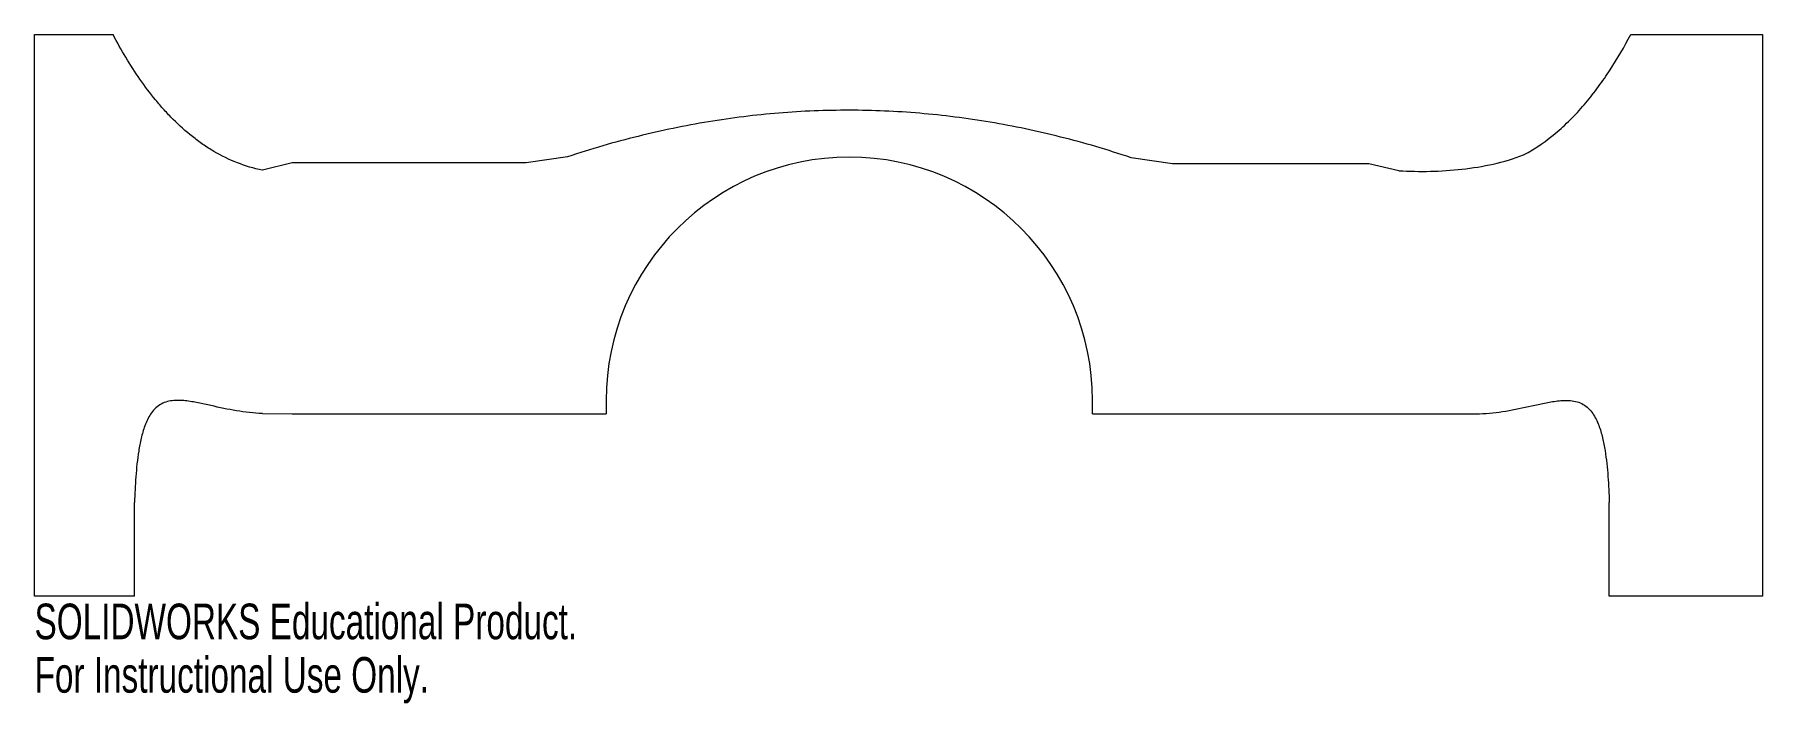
# Model space of a CAD drawing. Header units: inches. Extents: x -5.89 to 3.35, y -1.07 to 2.5.
import ezdxf

# ---------------------------------------------------------------- set-up
doc = ezdxf.new("R2010")
doc.units = ezdxf.units.IN
doc.header["$MEASUREMENT"] = 0
doc.styles.add('SLDTEXTSTYLE0', font='TXT', dxfattribs={"width": 0.7})

msp = doc.modelspace()

# ---------------------------------------------------------------- linework, layer by layer
at = {"color": 7, "linetype": 'Continuous', "lineweight": 15}
for p, q in [((-5.8891, 2.5), (-5.4694, 2.5)), ((-5.8891, -0.5), (-5.8891, 2.5)), ((2.644, 2.5), (3.3481, 2.5)), ((3.3481, 2.5), (3.3481, -0.5)), ((-4.6705, 1.7755), (-4.6715, 1.7752)), ((-4.5111, 1.8149), (-4.6705, 1.7755)), ((-3.2605, 1.8149), (-4.5111, 1.8149)), ((-3.0397, 1.847), (-3.2605, 1.8149)), ((0.1937, 1.8099), (-0.0271, 1.8423)), ((1.2443, 1.8099), (0.1937, 1.8099)), ((1.4038, 1.7727), (1.2443, 1.8099)), ((-4.6705, 0.4749), (-4.5111, 0.4746)), ((-4.5111, 0.4746), (-2.8334, 0.4746)), ((-2.8334, 0.5451), (-2.8334, 0.4746)), ((-0.2334, 0.4746), (-0.2334, 0.5451)), ((-0.2334, 0.4746), (1.8361, 0.4746)), ((-5.3547, -0.5), (-5.3547, 0)), ((2.5293, -0.5), (2.5293, 0)), ((-5.3547, -0.5), (-5.8891, -0.5)), ((3.3481, -0.5), (2.5293, -0.5))]:
    msp.add_line(p, q, dxfattribs=at)
msp.add_arc((-1.5334, 0.5451), 1.3, 0, 180, dxfattribs=at)
for points, knots in [([(-4.6715, 1.7752), (-4.7634, 1.7942), (-4.8494, 1.8283), (-4.9503, 1.8875), (-4.97, 1.9001), (-5.0083, 1.9265), (-5.0269, 1.9403), (-5.0813, 1.9833), (-5.1156, 2.0142), (-5.1647, 2.0634), (-5.1806, 2.0803), (-5.2118, 2.1149), (-5.227, 2.1326), (-5.2713, 2.1866), (-5.2991, 2.2237), (-5.3785, 2.3379), (-5.4259, 2.4176), (-5.4694, 2.5)], [0, 0, 0, 0, 0.00704905, 0.00704905, 0.00881131, 0.00881131, 0.01057357, 0.01057357, 0.01409809, 0.01409809, 0.01586035, 0.01586035, 0.01762262, 0.01762262, 0.02114714, 0.02114714, 0.02819619, 0.02819619, 0.02819619, 0.02819619]), ([(2.0712, 1.857), (2.1358, 1.8913), (2.1953, 1.9329), (2.2784, 2.0038), (2.3051, 2.0288), (2.3562, 2.0808), (2.3806, 2.1078), (2.4275, 2.1636), (2.45, 2.1924), (2.4932, 2.2511), (2.5138, 2.2811), (2.5734, 2.3725), (2.6099, 2.4355), (2.644, 2.5)], [0, 0, 0, 0, 0.00552897, 0.00552897, 0.00829345, 0.00829345, 0.01105793, 0.01105793, 0.01382241, 0.01382241, 0.0165869, 0.0165869, 0.02211586, 0.02211586, 0.02211586, 0.02211586]), ([(1.4038, 1.7727), (1.4602, 1.7695), (1.5166, 1.7685), (1.6292, 1.7709), (1.6856, 1.7745), (1.798, 1.7871), (1.8538, 1.7961), (1.9641, 1.821), (2.0183, 1.8368), (2.0712, 1.857)], [0.00022958, 0.00022958, 0.00022958, 0.00022958, 0.00452358, 0.00452358, 0.00881758, 0.00881758, 0.01311158, 0.01311158, 0.01740558, 0.01740558, 0.01740558, 0.01740558]), ([(-4.6705, 0.4749), (-4.7173, 0.4769), (-4.7635, 0.4823), (-4.8552, 0.4976), (-4.9007, 0.5076), (-4.9689, 0.5228), (-4.9916, 0.5279), (-5.0373, 0.537), (-5.0601, 0.5411), (-5.0948, 0.5448), (-5.1064, 0.5456), (-5.1298, 0.546), (-5.1416, 0.5456), (-5.1647, 0.5427), (-5.1762, 0.5404), (-5.1986, 0.533), (-5.2092, 0.528), (-5.229, 0.5156), (-5.2382, 0.5081), (-5.2546, 0.4914), (-5.2619, 0.4822), (-5.2815, 0.4529), (-5.2913, 0.4318), (-5.3035, 0.3989), (-5.3071, 0.3878), (-5.3137, 0.3654), (-5.3166, 0.3542), (-5.3245, 0.3205), (-5.3288, 0.2979), (-5.3396, 0.2298), (-5.3443, 0.184), (-5.3512, 0.0922), (-5.3533, 0.0462), (-5.3547, 0)], [0.00022839, 0.00022839, 0.00022839, 0.00022839, 0.00377116, 0.00377116, 0.00731393, 0.00731393, 0.00908532, 0.00908532, 0.0108567, 0.0108567, 0.01174239, 0.01174239, 0.01262809, 0.01262809, 0.01351378, 0.01351378, 0.01439947, 0.01439947, 0.01528516, 0.01528516, 0.01617086, 0.01617086, 0.01794224, 0.01794224, 0.01882793, 0.01882793, 0.01971363, 0.01971363, 0.02148501, 0.02148501, 0.02502778, 0.02502778, 0.02857055, 0.02857055, 0.02857055, 0.02857055]), ([(1.8361, 0.4746), (1.8833, 0.4761), (1.9299, 0.4812), (2.0225, 0.4961), (2.0683, 0.5061), (2.1371, 0.5214), (2.16, 0.5266), (2.206, 0.5359), (2.229, 0.5402), (2.2639, 0.5443), (2.2756, 0.5453), (2.2991, 0.5461), (2.311, 0.5459), (2.3344, 0.5436), (2.346, 0.5415), (2.3687, 0.5347), (2.3797, 0.5301), (2.4, 0.5183), (2.4095, 0.5109), (2.4265, 0.4946), (2.434, 0.4854), (2.4543, 0.4562), (2.4644, 0.435), (2.477, 0.4021), (2.4808, 0.3908), (2.4875, 0.3683), (2.4905, 0.357), (2.4986, 0.323), (2.503, 0.3002), (2.514, 0.2316), (2.5188, 0.1855), (2.5257, 0.093), (2.5279, 0.0465), (2.5293, 0)], [0, 0, 0, 0, 0.00357132, 0.00357132, 0.00714264, 0.00714264, 0.0089283, 0.0089283, 0.01071396, 0.01071396, 0.01160679, 0.01160679, 0.01249962, 0.01249962, 0.01339245, 0.01339245, 0.01428527, 0.01428527, 0.0151781, 0.0151781, 0.01607093, 0.01607093, 0.01785659, 0.01785659, 0.01874942, 0.01874942, 0.01964225, 0.01964225, 0.02142791, 0.02142791, 0.02499923, 0.02499923, 0.02857055, 0.02857055, 0.02857055, 0.02857055])]:
    msp.add_open_spline(points, degree=3, knots=knots, dxfattribs=at)
msp.add_open_spline([(-0.0271, 1.8423), (-1.5328, 2.3468), (-3.0397, 1.847)], degree=2, dxfattribs=at)

# ---------------------------------------------------------------- texts
at = {"color": 7, "linetype": 'Continuous', "char_height": 0.1903, "attachment_point": 1, "style": 'SLDTEXTSTYLE0'}
for s, insert in [('SOLIDWORKS Educational Product.', (-5.8891, -0.5401)), ('For Instructional Use Only.', (-5.8891, -0.8256))]:
    msp.add_mtext(s, dxfattribs=dict(at, insert=insert))

doc.saveas('drawing.dxf')
